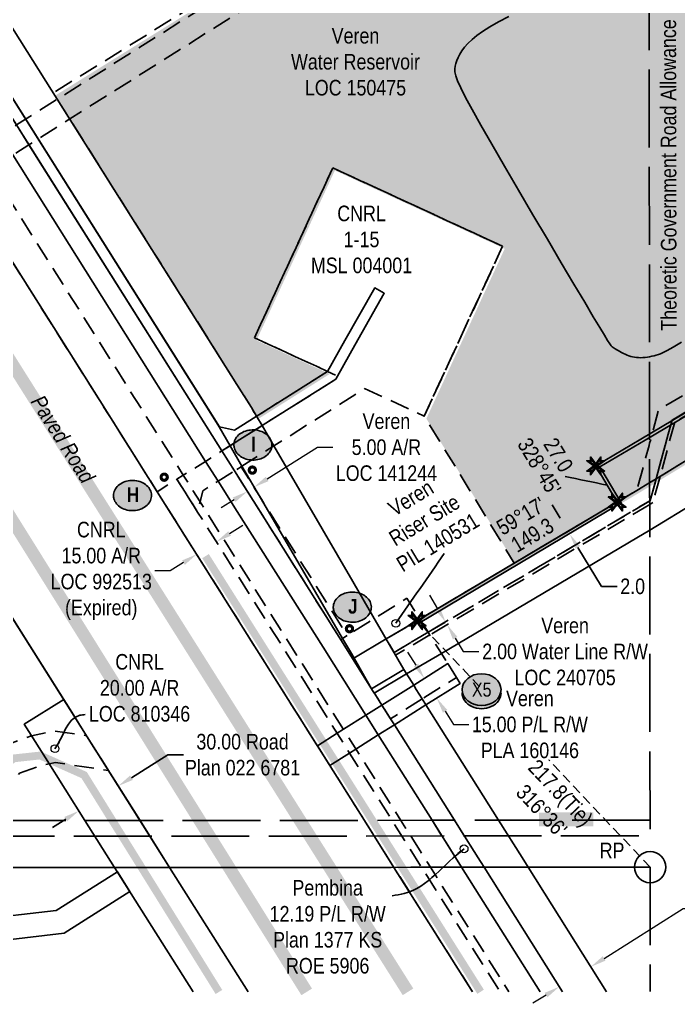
# Model space of a CAD drawing. Extents: x 503915 to 506420, y 6032769 to 6034726.
# Drawn here: x 504455 to 504877, y 6032769 to 6033400 of the extents above; entities that cross this region are included whole.
import ezdxf
from ezdxf.enums import TextEntityAlignment as Align

# ---------------------------------------------------------------- set-up
doc = ezdxf.new("R2010")
doc.units = 0
doc.header["$LTSCALE"] = 5
doc.header["$PDSIZE"] = 0.5
for name, pattern in [('foc-ACCESSROAD', [3.75, 2.5, -1.25]), ('foc-FLOWLINE', [3.75, 2.5, -1.25]), ('foc-TIELINE', [1.875, 1.25, -0.625]), ('foc-UNSURVEYED', [12.5, 10, -2.5])]:
    doc.linetypes.add(name, pattern=pattern)
doc.layers.get('Defpoints').update_dxf_attribs({"color": 9})
for name, color, linetype in [('35', 37, 'Continuous'), ('AS-ROADS', 254, 'Continuous'), ('AS-TELEPHONE', 224, 'foc-TEL'), ('AS-UNDERLAY-H', 141, 'Continuous'), ('C-AR', 13, 'foc-ACCESSROAD'), ('C-RW', 13, 'Continuous'), ('C-WS', 13, 'foc-ACCESSROAD'), ('CG-NOTES', 7, 'Continuous'), ('F-AR', 190, 'foc-ACCESSROAD'), ('F-EZE', 190, 'foc-FLOWLINE'), ('F-RW', 190, 'Continuous'), ('F-WS', 190, 'foc-ACCESSROAD'), ('L-BD', 7, 'Continuous'), ('L-MON', 1, 'Continuous'), ('L-ROAD-T', 7, 'Continuous'), ('L-SECLBL', 7, 'Continuous'), ('L-TIE', 7, 'foc-TIELINE'), ('L-TITLEDB', 4, 'Continuous'), ('L-TITLEDB-T', 4, 'Continuous'), ('L-USEC', 7, 'foc-UNSURVEYED'), ('P-CROSSINGS', 250, 'Continuous'), ('P-PROPOSED', 10, 'Continuous'), ('P-PROPOSED-H', 21, 'Continuous'), ('P-TXT', 4, 'Continuous'), ('T-WATER', 160, 'Continuous'), ('T-WATER-H', 133, 'Continuous')]:
    doc.layers.add(name, color=color, linetype=linetype)
for name, color, linetype, lineweight in [('C-AR-T', 13, 'Continuous', 9), ('C-RW-T', 13, 'Continuous', 9), ('C-WS-T', 13, 'Continuous', 9), ('F-AR-T', 190, 'Continuous', 9), ('T-TEXT', 48, 'Continuous', 18)]:
    doc.layers.add(name, color=color, linetype=linetype, lineweight=lineweight)
doc.styles.add('80', font='ARIALN.TTF', dxfattribs={"height": 10})
doc.styles.add('80CG', font='ARIALN.TTF', dxfattribs={"height": 10})
doc.styles.add('80L', font='ARIALN.TTF', dxfattribs={"height": 10})
doc.styles.add('BOLD', font='ARIALNB.TTF')
doc.styles.add('Crossing', font='ARIALN.TTF', dxfattribs={"height": 10})
doc.styles.add('foc-LtypeFont', font='ARIALN.TTF', dxfattribs={"height": 7.35})
doc.linetypes.add('foc-TEL', pattern='A,2,-1,["T",foc-LtypeFont,S=0.2,R=0,X=-0.425,Y=-0.75],-1.24,8', length=12.24)
doc.dimstyles.new('Compass 5 000', dxfattribs={"dimscale": 5, "dimtxt": 9, "dimasz": 2, "dimexe": 0.2, "dimexo": 0.0625, "dimgap": 0.5, "dimtad": 0, "dimtih": 1, "dimtoh": 1, "dimzin": 0, "dimdsep": 46, "dimtxsty": '80CG', "dimcen": 0.1, "dimse1": 1, "dimse2": 1, "dimclrd": 256, "dimclrt": 256, "dimaunit": 1, "dimadec": 4, "dimazin": 0, "dimtfac": 0.06, "dimtofl": 0, "dimtmove": 0, "dimatfit": 1, "dimfxl": 0.2, "dimtolj": 1, "dimtzin": 0, "dimlwd": -1, "dimarcsym": 0})

# ---------------------------------------------------------------- blocks, each defined once
blk = doc.blocks.new('RP')
at = {"layer": '35', "color": 3}
blk.add_circle((0, 0), 10, dxfattribs=at)
at = {"layer": '35', "color": 3, "style": '80'}
blk.add_attdef('RP_001', (-32.36, 5.75), '', height=10, dxfattribs=at)
blk = doc.blocks.new('*D429')
at = {"layer": 'Defpoints', "color": 0, "transparency": 16777216}
for p in [(504580.3, 6033066.14), (504567.61, 6033058.14), (504568.18, 6033057.24)]:
    blk.add_point(p, dxfattribs=at)
at = {"layer": 'F-AR-T', "transparency": 16777216}
for p, q in [((504589.33, 6033070.58), (504597.79, 6033075.91)), ((504559.72, 6033051.91), (504551.26, 6033046.58)), ((504551.26, 6033046.58), (504541.26, 6033046.58))]:
    blk.add_line(p, q, dxfattribs=at)
for points in [[(504588.44, 6033071.98), (504590.22, 6033069.17), (504580.87, 6033065.24)], [(504558.83, 6033053.32), (504560.61, 6033050.5), (504568.18, 6033057.24)]]:
    blk.add_solid(points, dxfattribs=at)
at = {"layer": 'F-AR-T', "transparency": 16777216, "insert": (504506.96, 6033046.58), "char_height": 10, "attachment_point": 5, "style": '80CG'}
blk.add_mtext('\\A1;CNRL\\P15.00 A/R\\PLOC 992513\\P(Expired)', dxfattribs=at)
blk = doc.blocks.new('*D430')
at = {"layer": 'C-AR-T', "transparency": 16777216}
for p, q in [((504613.4, 6033105.58), (504645.67, 6033125.91)), ((504645.67, 6033125.91), (504655.67, 6033125.91)), ((504592.27, 6033092.28), (504583.81, 6033086.95))]:
    blk.add_line(p, q, dxfattribs=at)
for points in [[(504612.51, 6033106.99), (504614.29, 6033104.17), (504604.94, 6033100.26)], [(504591.39, 6033093.69), (504593.16, 6033090.87), (504600.74, 6033097.61)]]:
    blk.add_solid(points, dxfattribs=at)
at = {"layer": 'Defpoints', "color": 0, "transparency": 16777216}
for p in [(504604.94, 6033100.26), (504623.19, 6033071.27), (504618.99, 6033068.62)]:
    blk.add_point(p, dxfattribs=at)
at = {"layer": 'C-AR-T', "transparency": 16777216, "insert": (504689.96, 6033125.91), "char_height": 10, "attachment_point": 5, "style": '80CG'}
blk.add_mtext('\\A1;Veren\\P5.00 A/R\\PLOC 141244', dxfattribs=at)
blk = doc.blocks.new('*D431')
at = {"layer": 'C-RW-T', "transparency": 16777216}
for p, q in [((504914.88, 6033148.98), (504909.79, 6033157.59)), ((504938.35, 6033109.27), (504943.44, 6033100.66)), ((504943.44, 6033100.66), (504953.44, 6033100.66))]:
    blk.add_line(p, q, dxfattribs=at)
for points in [[(504916.32, 6033149.83), (504913.45, 6033148.13), (504919.97, 6033140.37)], [(504939.79, 6033110.11), (504936.92, 6033108.42), (504933.26, 6033117.87)]]:
    blk.add_solid(points, dxfattribs=at)
at = {"layer": 'Defpoints', "color": 0, "transparency": 16777216}
for p in [(504933.26, 6033117.87), (504804.86, 6033072.34), (504818.15, 6033049.84)]:
    blk.add_point(p, dxfattribs=at)
at = {"layer": 'C-RW-T', "transparency": 16777216, "insert": (504992.98, 6033100.66), "char_height": 10, "attachment_point": 5, "style": '80CG', "bg_fill": 3, "box_fill_scale": 1.1, "bg_fill_color": 256, "bg_fill_true_color": 13158600, "bg_fill_transparency": 0}
blk.add_mtext('\\A1;Veren\\P26.00 P/L R/W\\PPLA 141206', dxfattribs=at)
blk = doc.blocks.new('*D446')
at = {"layer": 'C-RW-T', "transparency": 16777216}
for p, q in [((504708.95, 6032986.08), (504703.61, 6032994.54)), ((504727.6, 6032956.49), (504732.94, 6032948.03)), ((504732.94, 6032948.03), (504742.94, 6032948.03))]:
    blk.add_line(p, q, dxfattribs=at)
for points in [[(504710.36, 6032986.97), (504707.54, 6032985.19), (504714.28, 6032977.62)], [(504729.01, 6032957.38), (504726.19, 6032955.6), (504722.27, 6032964.95)]]:
    blk.add_solid(points, dxfattribs=at)
at = {"layer": 'Defpoints', "color": 0, "transparency": 16777216}
for p in [(504696.81, 6032966.61), (504722.27, 6032964.95), (504704.8, 6032953.93)]:
    blk.add_point(p, dxfattribs=at)
at = {"layer": 'C-RW-T', "transparency": 16777216, "insert": (504782.02, 6032948.03), "char_height": 10, "attachment_point": 5, "style": '80CG', "bg_fill": 3, "box_fill_scale": 1.1, "bg_fill_color": 256, "bg_fill_true_color": 13158600, "bg_fill_transparency": 0}
blk.add_mtext('\\A1;Veren\\P15.00 P/L R/W\\PPLA 160146', dxfattribs=at)
blk = doc.blocks.new('*D452')
at = {"layer": 'Defpoints', "color": 0, "transparency": 16777216}
for p in [(504525.96, 6032895.68), (504492.6, 6032892.61), (504500.69, 6032879.76)]:
    blk.add_point(p, dxfattribs=at)
at = {"layer": 'L-TITLEDB-T', "transparency": 16777216}
for p, q in [((504526.32, 6032913.86), (504549.68, 6032928.59)), ((504549.68, 6032928.59), (504559.68, 6032928.59)), ((504484.14, 6032887.28), (504475.68, 6032881.94))]:
    blk.add_line(p, q, dxfattribs=at)
for points in [[(504525.43, 6032915.27), (504527.21, 6032912.45), (504517.86, 6032908.53)], [(504483.25, 6032888.69), (504485.03, 6032885.87), (504492.6, 6032892.61)]]:
    blk.add_solid(points, dxfattribs=at)
at = {"layer": 'L-TITLEDB-T', "transparency": 16777216, "insert": (504597.63, 6032928.59), "char_height": 10, "attachment_point": 5, "style": '80CG'}
blk.add_mtext('\\A1;30.00 Road\\PPlan 022 6781', dxfattribs=at)
blk = doc.blocks.new('xing2')
h = blk.add_hatch(color=50)
h.dxf.hatch_style = 1
edge = h.paths.add_edge_path()
edge.add_ellipse((0, 0), major_axis=(-12.5, 0), ratio=0.816297, start_angle=0, end_angle=360)
h = blk.add_hatch(color=250)
h.dxf.hatch_style = 1
edge = h.paths.add_edge_path()
edge.add_ellipse((0, -2.05), major_axis=(-12.5, 0), ratio=0.816297, start_angle=0, end_angle=180)
edge.add_line((12.5, -2.05), (12.5, 0))
edge.add_ellipse((0, 0), major_axis=(-12.5, 0), ratio=0.816297, start_angle=0, end_angle=180, ccw=False)
edge.add_line((-12.5, 0), (-12.5, -2.05))
at = {"color": 250}
blk.add_ellipse((0, 0), major_axis=(-12.5, 0), ratio=0.816297, dxfattribs=at)
blk.add_ellipse((0, -2.05), major_axis=(-12.5, 0), ratio=0.816297, start_param=0, end_param=3.141593, dxfattribs=at)
at = {"color": 250, "style": 'Crossing'}
blk.add_attdef('CROSSING', text='', height=9, dxfattribs=at).set_placement((0.09, 0.02), align=Align.MIDDLE_CENTER)
at = {"color": 250, "style": 'Crossing', "flags": 1}
for tag, p in [('OWNER', (0.09, -12.49)), ('DESCRIPTION', (0.09, -25.77)), ('LOCATION', (0.09, -39.3)), ('DWG_REF', (0.09, -52.84))]:
    blk.add_attdef(tag, text='', height=9, dxfattribs=at).set_placement(p, align=Align.MIDDLE_CENTER)
blk = doc.blocks.new('*D467')
at = {"layer": 'Defpoints', "color": 0, "transparency": 16777216}
for p in [(504824.02, 6033082.45), (504825.06, 6033080.74), (504806.59, 6033071.89)]:
    blk.add_point(p, dxfattribs=at)
at = {"layer": 'P-TXT', "transparency": 16777216}
for p, q in [((504801.41, 6033080.44), (504796.23, 6033089)), ((504812.81, 6033061.63), (504827.97, 6033036.62)), ((504827.97, 6033036.62), (504837.97, 6033036.62))]:
    blk.add_line(p, q, dxfattribs=at)
for points in [[(504802.84, 6033081.31), (504799.99, 6033079.58), (504806.59, 6033071.89)], [(504814.24, 6033062.49), (504811.39, 6033060.77), (504807.63, 6033070.18)]]:
    blk.add_solid(points, dxfattribs=at)
at = {"layer": 'P-TXT', "transparency": 16777216, "insert": (504847.99, 6033036.62), "char_height": 10, "attachment_point": 5, "style": '80CG'}
blk.add_mtext('\\A1;2.0', dxfattribs=at)
blk = doc.blocks.new('*D474')
at = {"layer": 'C-AR-T', "transparency": 16777216}
for p, q in [((504722.86, 6033022.32), (504717.76, 6033030.92)), ((504734.06, 6033003.41), (504739.16, 6032994.81)), ((504739.16, 6032994.81), (504749.16, 6032994.81))]:
    blk.add_line(p, q, dxfattribs=at)
for points in [[(504724.29, 6033023.17), (504721.43, 6033021.47), (504727.96, 6033013.72)], [(504735.5, 6033004.26), (504732.63, 6033002.56), (504728.97, 6033012.02)]]:
    blk.add_solid(points, dxfattribs=at)
at = {"layer": 'Defpoints', "color": 0, "transparency": 16777216}
for p in [(504797.51, 6033054.93), (504798.52, 6033053.23), (504728.97, 6033012.02)]:
    blk.add_point(p, dxfattribs=at)
at = {"layer": 'C-AR-T', "transparency": 16777216, "insert": (504804.62, 6032994.81), "char_height": 10, "attachment_point": 5, "style": '80CG'}
blk.add_mtext('\\A1;Veren\\P2.00 Water Line R/W\\PLOC 240705', dxfattribs=at)
blk = doc.blocks.new('*D475')
at = {"layer": 'C-RW-T', "transparency": 16777216}
for p, q in [((504829.66, 6032797.9), (504880.47, 6032829.9)), ((504880.47, 6032829.9), (504890.47, 6032829.9)), ((504792.43, 6032774.44), (504783.96, 6032769.11))]:
    blk.add_line(p, q, dxfattribs=at)
for points in [[(504828.77, 6032799.31), (504830.55, 6032796.49), (504821.2, 6032792.57)], [(504791.54, 6032775.85), (504793.31, 6032773.03), (504800.89, 6032779.77)]]:
    blk.add_solid(points, dxfattribs=at)
at = {"layer": 'Defpoints', "color": 0, "transparency": 16777216}
for p in [(504811.63, 6032807.75), (504791.32, 6032794.96), (504821.2, 6032792.57)]:
    blk.add_point(p, dxfattribs=at)
at = {"layer": 'C-RW-T', "transparency": 16777216, "insert": (504930.01, 6032829.9), "char_height": 10, "attachment_point": 5, "style": '80CG'}
blk.add_mtext('\\A1;Shell\\P24.00 P/L R/W\\PPLA 141207', dxfattribs=at)
blk = doc.blocks.new('TEMP')
h = blk.add_hatch(color=255)
h.dxf.hatch_style = 1
h.paths.add_polyline_path([(0, 0.25), (-0.67, 1.15), (-0.67, 0.67), (-1.15, 0.67), (-0.25, 0), (-1.15, -0.67), (-0.67, -0.67), (-0.67, -1.15), (0, -0.25), (0.67, -1.15), (0.67, -0.67), (1.15, -0.67), (0.25, 0), (1.15, 0.67), (0.67, 0.67), (0.67, 1.15)])
h.paths.add_polyline_path([(0.57, 0.85), (0.57, 0.57), (0.85, 0.57), (0.08, 0), (0.85, -0.57), (0.57, -0.57), (0.57, -0.85), (0, -0.08), (-0.57, -0.85), (-0.57, -0.57), (-0.85, -0.57), (-0.08, 0), (-0.85, 0.57), (-0.57, 0.57), (-0.57, 0.85), (0, 0.08)], flags=16)
h = blk.add_hatch(color=1)
h.dxf.hatch_style = 1
h.paths.add_polyline_path([(0, 0.08), (-0.57, 0.85), (-0.57, 0.57), (-0.85, 0.57), (-0.08, 0), (-0.85, -0.57), (-0.57, -0.57), (-0.57, -0.85), (0, -0.08), (0.57, -0.85), (0.57, -0.57), (0.85, -0.57), (0.08, 0), (0.85, 0.57), (0.57, 0.57), (0.57, 0.85)])
at = {"color": 1}
for p, q in [((-0.08, 0), (0.08, 0)), ((0, 0.08), (0, -0.08))]:
    blk.add_line(p, q, dxfattribs=at)
at = {"color": 255, "flags": 128}
blk.add_lwpolyline([(-0.25, 0), (-1.15, 0.67), (-0.67, 0.67), (-0.67, 1.15), (0, 0.25), (0.67, 1.15), (0.67, 0.67), (1.15, 0.67), (0.25, 0), (1.15, -0.67), (0.67, -0.67), (0.67, -1.15), (0, -0.25), (-0.67, -1.15), (-0.67, -0.67), (-1.15, -0.67)], close=True, dxfattribs=at)
at = {"color": 1, "flags": 128}
blk.add_lwpolyline([(-0.08, 0), (-0.85, 0.57), (-0.57, 0.57), (-0.57, 0.85), (0, 0.08), (0.57, 0.85), (0.57, 0.57), (0.85, 0.57), (0.08, 0), (0.85, -0.57), (0.57, -0.57), (0.57, -0.85), (0, -0.08), (-0.57, -0.85), (-0.57, -0.57), (-0.85, -0.57)], close=True, dxfattribs=at)
blk = doc.blocks.new('Route_Letters')
h = blk.add_hatch(color=255)
h.dxf.hatch_style = 1
edge = h.paths.add_edge_path()
edge.add_ellipse((-0.12, 0.46), major_axis=(-11.97, 0), ratio=0.789318, start_angle=0, end_angle=360)
at = {"color": 5}
blk.add_open_spline([(-12.34, 0.46), (-12.34, -0.25), (-12.24, -0.97), (-11.72, -2.79), (-11.14, -3.88), (-9.56, -5.81), (-8.54, -6.66), (-6.22, -8.02), (-4.9, -8.54), (-2.12, -9.17), (-0.66, -9.3), (2.22, -9.13), (3.64, -8.84), (6.27, -7.89), (7.48, -7.22), (9.54, -5.6), (10.38, -4.64), (11.6, -2.54), (11.97, -1.4), (12.18, 0.91), (12.02, 2.08), (11.2, 4.3), (10.54, 5.35), (8.8, 7.2), (7.72, 7.99), (5.29, 9.24), (3.93, 9.68), (1.11, 10.18), (-0.35, 10.23), (-3.22, 9.91), (-4.61, 9.55), (-7.16, 8.47), (-8.32, 7.75), (-10.24, 6.02), (-11, 5.02), (-12.05, 2.86), (-12.32, 1.7), (-12.34, 0.52), (-12.34, 0.49), (-12.34, 0.46)], degree=3, knots=[0, 0, 0, 0, 0.219529, 0.219529, 0.575727, 0.575727, 0.931924, 0.931924, 1.288121, 1.288121, 1.644318, 1.644318, 2.000515, 2.000515, 2.356712, 2.356712, 2.712909, 2.712909, 3.069107, 3.069107, 3.425304, 3.425304, 3.781501, 3.781501, 4.137698, 4.137698, 4.493895, 4.493895, 4.850092, 4.850092, 5.20629, 5.20629, 5.562487, 5.562487, 5.918684, 5.918684, 6.274881, 6.274881, 6.283185, 6.283185, 6.283185, 6.283185], dxfattribs=at)
at = {"color": 14, "style": 'BOLD'}
blk.add_attdef('A', text='', height=9.5, dxfattribs=at).set_placement((0.22, 0.98), align=Align.MIDDLE)
blk = doc.blocks.new('AA')
at = {"const_width": 4}
blk.add_lwpolyline([(-1, 0, 1), (1, 0, 1)], format="xyb", close=True, dxfattribs=at)
blk.add_circle((0, 0), 2)

msp = doc.modelspace()

# ---------------------------------------------------------------- hatches: boundary and pattern name
at = {"layer": 'AS-ROADS', "true_color": 0xf3d8df}
h = msp.add_hatch(color=254, dxfattribs=at)
h.dxf.hatch_style = 1
h.paths.add_polyline_path([(505287.288, 6033380.609), (505277.919, 6033328.244), (505236.272, 6033335.722), (505137.742, 6033269.355), (505118.383, 6033257.901), (505105.474, 6033250.263), (504890.392, 6033119.849), (504864.417, 6033104.099), (504860.253, 6033101.575), (504852.025, 6033096.585), (504792.386, 6033061.204), (504780.215, 6033053.99), (504773.354, 6033049.924), (504715.604, 6033144.287), (504765.87, 6033253.28), (504656.879, 6033303.546), (504606.612, 6033194.554), (504653.54, 6033172.924), (504607.961, 6033144.221), (504604.697, 6033149.828), (504595.348, 6033164.647), (504488.11, 6033334.926), (504480.121, 6033347.612), (504477.566, 6033351.671), (504859.711, 6033589.322), (504884.793, 6033604.92), (504889.854, 6033604.265), (505122.331, 6033574.18), (505149.131, 6033557.499), (505242.681, 6033499.275), (505312.783, 6033485.469), (505312.334, 6033483.139), (505301.377, 6033426.316)])
at = {"layer": 'AS-UNDERLAY-H'}
h = msp.add_hatch(color=256, dxfattribs=at)
h.dxf.hatch_style = 1
h.paths.add_polyline_path([(504822.748, 6032891.714), (504822.748, 6032882.719), (504787.978, 6032882.719), (504787.978, 6032891.538)])
at = {"layer": 'P-PROPOSED-H'}
h = msp.add_hatch(color=256, dxfattribs=at)
h.dxf.hatch_style = 1
h.paths.add_polyline_path([(504710.65, 6033012.921), (504709.629, 6033014.64), (504838.046, 6033090.731), (504824.252, 6033113.95), (504853.288, 6033131.197), (505141.7, 6033302.508), (505222.267, 6033347.725), (505235.14, 6033363.059), (505258.041, 6033453.13), (505217.968, 6033465.389), (505199.457, 6033442.655), (505179.666, 6033457.112), (505180.845, 6033458.727), (505199.105, 6033445.389), (505217.266, 6033467.695), (505260.449, 6033454.485), (505236.966, 6033362.123), (505223.564, 6033346.16), (505142.699, 6033300.776), (504856.034, 6033130.524), (504826.982, 6033113.268), (504840.7, 6033090.177)])
at = {"layer": 'T-WATER-H'}
h = msp.add_hatch(color=256, dxfattribs=at)
h.dxf.hatch_style = 1
h.paths.add_polyline_path([(504750.496, 6033332.604), (504744.912, 6033342.58), (504740.687, 6033350.42), (504737.647, 6033356.441), (504735.616, 6033360.965), (504734.418, 6033364.31), (504733.88, 6033366.797), (504733.825, 6033368.746), (504734.078, 6033370.476), (504734.501, 6033372.254), (504735.102, 6033374.132), (504735.924, 6033376.111), (504737.01, 6033378.19), (504738.406, 6033380.368), (504740.155, 6033382.646), (504742.3, 6033385.023), (504744.887, 6033387.498), (504747.978, 6033390.078), (504751.72, 6033392.799), (504756.279, 6033395.702), (504761.821, 6033398.828), (504768.511, 6033402.219), (504776.517, 6033405.918), (504786.003, 6033409.966), (504797.136, 6033414.404), (504809.994, 6033419.237), (504824.304, 6033424.313), (504839.706, 6033429.445), (504855.838, 6033434.442), (504872.339, 6033439.117), (504888.85, 6033443.28), (504905.009, 6033446.742), (504920.455, 6033449.315), (504934.895, 6033450.865), (504948.305, 6033451.477), (504960.727, 6033451.292), (504972.206, 6033450.45), (504982.784, 6033449.092), (504992.504, 6033447.357), (505001.409, 6033445.386), (505009.543, 6033443.32), (505016.959, 6033441.268), (505023.749, 6033439.218), (505030.016, 6033437.125), (505035.862, 6033434.945), (505041.391, 6033432.636), (505046.704, 6033430.152), (505051.904, 6033427.451), (505057.095, 6033424.489), (505062.347, 6033421.241), (505067.611, 6033417.762), (505072.804, 6033414.127), (505077.844, 6033410.411), (505082.651, 6033406.687), (505087.143, 6033403.032), (505091.238, 6033399.518), (505094.855, 6033396.222), (505097.935, 6033393.198), (505100.517, 6033390.432), (505102.662, 6033387.889), (505104.431, 6033385.535), (505105.885, 6033383.336), (505107.085, 6033381.258), (505108.094, 6033379.266), (505108.972, 6033377.328), (505109.769, 6033375.411), (505110.491, 6033373.499), (505111.132, 6033371.579), (505111.686, 6033369.638), (505112.148, 6033367.662), (505112.512, 6033365.638), (505112.771, 6033363.553), (505112.92, 6033361.393), (505112.955, 6033359.152), (505112.876, 6033356.843), (505112.685, 6033354.487), (505112.384, 6033352.107), (505111.973, 6033349.721), (505111.456, 6033347.352), (505110.833, 6033345.02), (505110.107, 6033342.746), (505109.209, 6033340.506), (505107.796, 6033338.097), (505105.452, 6033335.272), (505101.764, 6033331.783), (505096.317, 6033327.384), (505088.696, 6033321.826), (505078.489, 6033314.864), (505065.279, 6033306.248), (505048.866, 6033295.856), (505029.893, 6033284.061), (505009.216, 6033271.359), (504987.691, 6033258.246), (504966.175, 6033245.22), (504945.523, 6033232.777), (504926.592, 6033221.412), (504910.238, 6033211.624), (504897.102, 6033203.783), (504886.96, 6033197.759), (504879.377, 6033193.296), (504873.914, 6033190.139), (504870.134, 6033188.031), (504867.599, 6033186.718), (504865.873, 6033185.944), (504864.517, 6033185.452), (504863.17, 6033185.032), (504861.77, 6033184.645), (504860.334, 6033184.298), (504858.875, 6033183.998), (504857.409, 6033183.751), (504855.95, 6033183.563), (504854.515, 6033183.441), (504853.116, 6033183.391), (504851.767, 6033183.418), (504850.463, 6033183.521), (504849.198, 6033183.697), (504847.966, 6033183.943), (504846.758, 6033184.256), (504845.569, 6033184.633), (504844.392, 6033185.072), (504843.221, 6033185.57), (504842.051, 6033186.121), (504840.899, 6033186.709), (504839.782, 6033187.315), (504838.72, 6033187.922), (504837.73, 6033188.509), (504836.831, 6033189.059), (504836.043, 6033189.552), (504835.383, 6033189.97), (504834.832, 6033190.355), (504834.216, 6033190.985), (504833.32, 6033192.201), (504831.932, 6033194.341), (504829.839, 6033197.746), (504826.828, 6033202.755), (504822.685, 6033209.708), (504817.198, 6033218.944), (504810.254, 6033230.639), (504802.138, 6033244.323), (504793.238, 6033259.359), (504783.939, 6033275.112), (504774.629, 6033290.949), (504765.695, 6033306.233), (504757.521, 6033320.329)])

# ---------------------------------------------------------------- linework, layer by layer
at = {"layer": 'AS-ROADS', "flags": 128}
for points, const_width in [([(504012.376, 6033780.154), (504638.802, 6032776.437)], 8), ([(504071.222, 6033780.197), (504703.814, 6032776.485)], 8), ([(504802.275, 6033227.62), (504781.893, 6033216.117), (504782.133, 6033211.324), (504784.318, 6033205.698), (504801.916, 6033172.568), (504824.63, 6033130.306), (504835.908, 6033119.837), (504845.542, 6033117.662), (504855.487, 6033118.749), (504896.665, 6033142.2), (505140.35, 6033285.469), (505225.508, 6033344.272), (505239.443, 6033360.907), (505264.55, 6033460.019)], 5), ([(504750.402, 6032776.518), (504573.874, 6033056.065)], 5), ([(504582.479, 6032776.396), (504495.963, 6032915.578), (504467.753, 6032928.131), (504451.186, 6032926.335), (504440.408, 6032919.752), (504430.028, 6032906.187)], 5)]:
    msp.add_lwpolyline(points, dxfattribs=dict(at, const_width=const_width))
at = {"layer": 'AS-TELEPHONE', "flags": 128}
msp.add_lwpolyline([(504056.414, 6033640.572), (504113.705, 6033549.688), (504550.831, 6032856.245), (504601.158, 6032776.41)], dxfattribs=at)
at = {"layer": 'C-AR', "linetype": 'foc-ACCESSROAD', "flags": 128}
for points in [[(504716.672, 6033007.187), (504694.841, 6032994.272), (504689.811, 6033002.914), (504711.351, 6033015.658), (504771.938, 6033051.517), (504778.863, 6033055.626), (504791.033, 6033062.834), (504850.674, 6033098.224), (504858.492, 6033127.065), (504858.874, 6033128.475), (504862.246, 6033140.911), (504864.674, 6033149.87), (504888.993, 6033164.292), (505131.751, 6033308.256), (505148.776, 6033411.903), (505196.87, 6033475.708), (505204.851, 6033469.692), (505199.975, 6033463.223), (505170.491, 6033424.106), (505158.24, 6033407.853), (505141.562, 6033306.323), (505140.858, 6033302.037), (504889.006, 6033152.68), (504873.26, 6033143.341), (504870.828, 6033134.37), (504863.067, 6033105.738), (504859.26, 6033091.696), (504858.915, 6033091.491), (504787.513, 6033049.099), (504716.672, 6033007.187)], [(504661.847, 6033003.194), (504660.633, 6033002.434), (504659.597, 6033004.079), (504592.464, 6033110.782), (504596.692, 6033113.454), (504609.819, 6033092.505), (504663.829, 6033006.743), (504664.868, 6033005.094), (504661.847, 6033003.194)]]:
    msp.add_lwpolyline(points, close=True, dxfattribs=at)
at = {"layer": 'C-AR'}
msp.add_lwpolyline([(504889.009, 6033150.327), (504874.997, 6033142.018), (504865.575, 6033107.259), (504860.996, 6033090.372), (504858.918, 6033089.14), (504717.777, 6033005.508), (504695.87, 6032992.516), (504694.846, 6032994.268), (504716.684, 6033007.191), (504787.509, 6033049.123), (504858.916, 6033091.462), (504859.27, 6033091.687), (504863.072, 6033105.734), (504870.839, 6033134.363), (504873.27, 6033143.333), (504889.006, 6033152.68)], dxfattribs=at)
at = {"layer": 'C-RW', "flags": 128}
for points in [[(504334.721, 6033577.998), (504475.066, 6033355.131), (504593.997, 6033166.286), (504603.347, 6033151.467), (504606.61, 6033145.859), (504610.149, 6033139.78), (504617.732, 6033126.752), (504668.368, 6033039.755), (504682.203, 6033015.984), (504682.737, 6033015.067), (504688.143, 6033005.779), (504701.223, 6032983.308), (504680.425, 6032971.012), (504667.47, 6032993.548), (504661.848, 6033003.192), (504609.795, 6033092.46), (504597.254, 6033113.809), (504589.641, 6033126.85), (504582.704, 6033139.035), (504581.972, 6033140.163), (504314.409, 6033565.204)], [(504889.075, 6033091.073), (504858.936, 6033072.795), (504850.708, 6033067.804), (504725.229, 6032993.645), (504702.929, 6032980.513), (504682.193, 6032968.206), (504680.425, 6032971.012), (504669.122, 6032990.673), (504689.811, 6033002.914), (504711.351, 6033015.658), (504772.001, 6033051.572), (504778.87, 6033055.652), (504791.041, 6033062.864), (504850.674, 6033098.224), (504858.902, 6033103.214), (504863.067, 6033105.738), (504889.041, 6033121.488)], [(504802.911, 6032776.557), (504752.618, 6032856.4), (504748.74, 6032862.561), (504737.501, 6032880.403), (504733.63, 6032886.544), (504695.053, 6032947.789), (504692.611, 6032951.666), (504687.063, 6032960.475), (504682.551, 6032967.637), (504682.193, 6032968.206), (504680.425, 6032971.012), (504701.223, 6032983.308), (504707.473, 6032973.311), (504709.136, 6032970.561), (504712.939, 6032964.436), (504715.359, 6032960.592), (504761.987, 6032886.566), (504777.097, 6032862.581), (504780.975, 6032856.422), (504831.272, 6032776.577)]]:
    msp.add_lwpolyline(points, dxfattribs=at)
for points in [[(504666.326, 6032929.676), (504653.636, 6032921.674), (504645.637, 6032934.362), (504658.328, 6032942.363), (504662.39, 6032944.923), (504676.752, 6032953.976), (504687.063, 6032960.475), (504707.473, 6032973.311), (504729.297, 6032987.116), (504731.407, 6032983.758), (504734.885, 6032978.221), (504737.264, 6032974.403), (504715.359, 6032960.592), (504695.053, 6032947.789), (504684.743, 6032941.288), (504670.387, 6032932.236), (504666.326, 6032929.676)], [(504367.38, 6032853.988), (504397.25, 6032819.484), (504405.249, 6032820.397), (504409.289, 6032820.859), (504425.86, 6032822.752), (504478.032, 6032828.714), (504517.294, 6032853.463), (504525.289, 6032840.779), (504483.173, 6032814.223), (504423.459, 6032807.091), (504421.425, 6032806.848), (504409.435, 6032805.416), (504402.783, 6032804.621), (504391.448, 6032803.267), (504345.679, 6032856.097), (504341.281, 6032861.196), (504335.295, 6032868.091), (504346.636, 6032877.917), (504354.149, 6032869.246), (504365.523, 6032856.111), (504367.38, 6032853.988)]]:
    msp.add_lwpolyline(points, close=True, dxfattribs=at)
at = {"layer": 'C-WS', "flags": 128}
for points in [[(505285.937, 6033382.248), (505276.568, 6033329.883), (505234.922, 6033337.361), (505136.391, 6033270.994), (505117.033, 6033259.54), (505104.123, 6033251.902), (504889.041, 6033121.488), (504863.067, 6033105.738), (504858.902, 6033103.214), (504850.674, 6033098.224), (504791.036, 6033062.844), (504778.864, 6033055.629), (504772.003, 6033051.563), (504714.253, 6033145.926), (504764.52, 6033254.919), (504655.528, 6033305.186), (504605.262, 6033196.193), (504652.19, 6033174.563), (504606.61, 6033145.86), (504603.347, 6033151.467), (504593.997, 6033166.286), (504486.76, 6033336.565), (504478.77, 6033349.251), (504476.215, 6033353.31), (504858.361, 6033590.961), (504883.442, 6033606.559), (504888.503, 6033605.904), (505120.981, 6033575.819), (505147.78, 6033559.139), (505241.331, 6033500.914), (505311.432, 6033487.108), (505310.983, 6033484.778), (505300.026, 6033427.955), (505285.937, 6033382.248)], [(504712.939, 6032964.436), (504692.611, 6032951.666), (504687.063, 6032960.475), (504682.551, 6032967.637), (504682.193, 6032968.206), (504680.425, 6032971.012), (504660.633, 6033002.434), (504661.847, 6033003.194), (504664.868, 6033005.094), (504682.203, 6033015.984), (504702.991, 6033029.043), (504711.387, 6033015.68), (504716.708, 6033007.209), (504725.229, 6032993.645), (504729.297, 6032987.116), (504731.407, 6032983.758), (504734.885, 6032978.221), (504712.939, 6032964.436)]]:
    msp.add_lwpolyline(points, close=True, dxfattribs=at)
at = {"layer": 'F-AR', "linetype": 'foc-ACCESSROAD', "flags": 128}
for points in [[(504745.14, 6032776.515), (504694.813, 6032856.354), (504675.811, 6032886.499), (504542.853, 6033097.412), (504555.539, 6033105.414), (504568.832, 6033084.335), (504693.536, 6032886.513), (504712.539, 6032856.368), (504762.868, 6032776.528)], [(504391.627, 6032776.258), (504401.502, 6032796.45), (504402.636, 6032804.604), (504403.553, 6032812.207), (504404.61, 6032820.324), (504405.287, 6032825.527), (504409.274, 6032856.142), (504409.576, 6032858.468), (504415.962, 6032886.305), (504416.093, 6032886.881), (504421.564, 6032911.651), (504429.471, 6032920.821), (504431.827, 6032923.554), (504444.266, 6032934.203), (504461.602, 6032940.625), (504462.242, 6032940.759), (504477.048, 6032943.888), (504497.572, 6032940.831), (504511.603, 6032918.536), (504477.66, 6032923.592), (504473.604, 6032922.735), (504467.167, 6032921.376), (504454.553, 6032916.703), (504445.974, 6032909.358), (504439.982, 6032902.41), (504436.437, 6032886.32), (504435.663, 6032882.818), (504429.551, 6032856.156), (504429.269, 6032854.936), (504425.081, 6032822.663), (504423.054, 6032807.042), (504422.82, 6032805.237), (504421.159, 6032791.881), (504420.954, 6032790.794), (504413.858, 6032776.274)]]:
    msp.add_lwpolyline(points, dxfattribs=at)
at = {"layer": 'F-AR', "flags": 128}
msp.add_lwpolyline([(504733.63, 6032886.544), (504737.501, 6032880.403), (504748.74, 6032862.561), (504752.618, 6032856.4), (504738.226, 6032856.388), (504719.234, 6032886.533), (504733.63, 6032886.544)], close=True, dxfattribs=at)
at = {"layer": 'F-EZE', "flags": 128}
for points in [[(504745.14, 6032776.515), (504694.813, 6032856.354), (504675.811, 6032886.499), (504542.853, 6033097.412), (504505.968, 6033155.927), (504216.793, 6033614.653), (504175.438, 6033680.262), (504156.642, 6033710.079), (504112.459, 6033780.169)], [(504135.86, 6033780.186), (504173.485, 6033720.5), (504181.592, 6033707.64), (504192.186, 6033690.834), (504198.839, 6033680.278), (504233.548, 6033625.218), (504522.722, 6033166.488), (504559.62, 6033107.951), (504570.373, 6033090.892), (504692.556, 6032897.071), (504699.21, 6032886.517), (504711.558, 6032866.929), (504718.215, 6032856.373), (504768.543, 6032776.532)]]:
    msp.add_lwpolyline(points, dxfattribs=at)
msp.add_lwpolyline([(504888.509, 6033600.476), (505137.605, 6033559.408), (505135.594, 6033547.226), (505157.589, 6033520.225), (505152.94, 6033516.437), (505129.182, 6033545.603), (504891.389, 6033584.805), (504888.529, 6033583.084), (504858.39, 6033564.951), (504656.255, 6033443.336), (504486.759, 6033336.564), (504466.434, 6033323.745), (504460.581, 6033320.073), (504450.161, 6033313.511), (504435.757, 6033304.436), (504427.762, 6033317.118), (504442.175, 6033326.199), (504452.589, 6033332.758), (504458.446, 6033336.435), (504478.769, 6033349.25), (504648.395, 6033456.103), (504858.37, 6033582.436), (504888.509, 6033600.476)], close=True, dxfattribs=at)
at = {"layer": 'F-RW', "flags": 128}
msp.add_lwpolyline([(504178.938, 6033780.218), (504204.481, 6033739.676), (504209.813, 6033731.213), (504241.885, 6033680.307), (504314.409, 6033565.204), (504582.746, 6033139.105), (504592.393, 6033136.907), (504652.185, 6033174.559), (504663.375, 6033194.359), (504682.464, 6033228.156), (504688.553, 6033224.709), (504669.749, 6033191.419), (504658.561, 6033171.612), (504657.419, 6033169.584), (504584.411, 6033123.552), (504308.5, 6033561.453), (504233.634, 6033680.301), (504203.878, 6033727.541), (504198.547, 6033736.004), (504170.701, 6033780.212)], dxfattribs=at)
at = {"layer": 'F-RW'}
for points in [[(504308.5, 6033561.453), (504452.589, 6033332.758), (504460.581, 6033320.073), (504584.409, 6033123.557), (504592.464, 6033110.782), (504659.597, 6033004.079), (504660.633, 6033002.434), (504680.425, 6032971.012), (504682.193, 6032968.206), (504682.551, 6032967.637), (504687.063, 6032960.475), (504692.611, 6032951.666), (504695.053, 6032947.789), (504733.63, 6032886.544), (504719.234, 6032886.533), (504684.743, 6032941.288), (504676.752, 6032953.976), (504649.284, 6032997.585), (504594.283, 6033084.599), (504581.883, 6033104.17), (504573.946, 6033116.855), (504450.161, 6033313.511), (504442.175, 6033326.199), (504298.189, 6033554.959)], [(504308.5, 6033561.453), (504452.589, 6033332.758), (504460.581, 6033320.073), (504584.409, 6033123.557), (504592.464, 6033110.782), (504659.597, 6033004.079), (504660.633, 6033002.434), (504680.425, 6032971.012), (504682.193, 6032968.206), (504682.551, 6032967.637), (504687.063, 6032960.475), (504692.611, 6032951.666), (504695.053, 6032947.789), (504733.63, 6032886.544), (504719.234, 6032886.533), (504684.743, 6032941.288), (504676.752, 6032953.976), (504649.284, 6032997.585), (504594.283, 6033084.599), (504581.883, 6033104.17), (504573.946, 6033116.855), (504450.161, 6033313.511), (504442.175, 6033326.199), (504298.189, 6033554.959)], [(504788.519, 6032776.546), (504738.226, 6032856.388), (504752.618, 6032856.4), (504802.911, 6032776.557)], [(504788.519, 6032776.546), (504738.226, 6032856.388), (504752.618, 6032856.4), (504802.911, 6032776.557)]]:
    msp.add_lwpolyline(points, dxfattribs=at)
msp.add_lwpolyline([(504733.63, 6032886.544), (504737.501, 6032880.403), (504748.74, 6032862.561), (504752.618, 6032856.4), (504738.226, 6032856.388), (504719.234, 6032886.533), (504733.63, 6032886.544)], close=True, dxfattribs=at)
at = {"layer": 'F-WS', "flags": 128}
msp.add_lwpolyline([(504764.52, 6033254.919), (504714.253, 6033145.926), (504675.992, 6033163.573), (504617.732, 6033126.752), (504597.254, 6033113.809), (504592.464, 6033110.782), (504581.883, 6033104.17), (504572.044, 6033097.999), (504570.373, 6033090.892), (504568.832, 6033084.335), (504555.539, 6033105.414), (504559.62, 6033107.951), (504573.946, 6033116.855), (504584.409, 6033123.557), (504589.641, 6033126.85), (504610.149, 6033139.78), (504657.419, 6033169.584), (504659.758, 6033171.06), (504658.561, 6033171.612), (504652.185, 6033174.559), (504605.262, 6033196.193), (504655.528, 6033305.186), (504764.52, 6033254.919)], close=True, dxfattribs=at)
at = {"layer": 'L-TIE'}
msp.add_line((504859.176, 6032856.485), (504709.629, 6033014.64), dxfattribs=at)
at = {"layer": 'L-TITLEDB'}
for points in [[(504112.459, 6033780.169), (504156.642, 6033710.079), (504175.438, 6033680.262), (504216.793, 6033614.653), (504505.968, 6033155.927), (504542.853, 6033097.412), (504675.811, 6032886.499), (504694.813, 6032856.354), (504745.14, 6032776.515)], [(504601.158, 6032776.41), (504550.831, 6032856.245), (504531.832, 6032886.39), (504496.53, 6032942.488), (504485.874, 6032959.419), (504482.973, 6032964.029), (504460.251, 6033000.085), (504402.879, 6033090.958), (504113.705, 6033549.688), (504061.284, 6033632.846)], [(504565.876, 6032776.384), (504515.556, 6032856.219), (504496.529, 6032886.364), (504471.155, 6032926.622), (504460.488, 6032943.544), (504457.583, 6032948.152), (504482.973, 6032964.029), (504485.874, 6032959.419), (504496.53, 6032942.488), (504531.831, 6032886.39), (504550.831, 6032856.245), (504601.159, 6032776.41)]]:
    msp.add_lwpolyline(points, dxfattribs=at)
at = {"layer": 'L-USEC'}
for p, q in [((504858.261, 6033680.769), (504859.153, 6032876.596)), ((504859.142, 6032886.643), (504051.943, 6032886.057)), ((504051.956, 6032876.01), (504859.153, 6032876.596)), ((504051.971, 6032855.901), (504859.176, 6032856.487)), ((504051.971, 6032855.9), (504455.574, 6032856.193)), ((504455.574, 6032856.193), (504859.176, 6032856.485)), ((504859.176, 6032856.487), (504859.265, 6032776.598))]:
    msp.add_line(p, q, dxfattribs=at)
at = {"layer": 'P-PROPOSED', "flags": 128}
msp.add_lwpolyline([(504710.65, 6033012.921), (504709.629, 6033014.64), (504838.046, 6033090.731), (504824.252, 6033113.95), (504853.288, 6033131.197), (505141.7, 6033302.508), (505222.267, 6033347.725), (505235.14, 6033363.059), (505258.041, 6033453.13), (505217.968, 6033465.389), (505199.457, 6033442.655), (505179.666, 6033457.112), (505180.845, 6033458.727), (505199.105, 6033445.389), (505217.266, 6033467.695), (505260.449, 6033454.485), (505236.966, 6033362.123), (505223.564, 6033346.16), (505142.699, 6033300.776), (504856.034, 6033130.524), (504826.982, 6033113.268), (504840.7, 6033090.177)], close=True, dxfattribs=at)
at = {"layer": 'T-WATER', "flags": 128}
msp.add_lwpolyline([(504879.377, 6033193.296), (504873.914, 6033190.139), (504870.134, 6033188.031), (504867.599, 6033186.718), (504865.873, 6033185.944), (504864.517, 6033185.452), (504863.17, 6033185.032), (504861.77, 6033184.645), (504860.334, 6033184.298), (504858.875, 6033183.998), (504857.409, 6033183.751), (504855.95, 6033183.563), (504854.515, 6033183.441), (504853.116, 6033183.391), (504851.767, 6033183.418), (504850.463, 6033183.521), (504849.198, 6033183.697), (504847.966, 6033183.943), (504846.758, 6033184.256), (504845.569, 6033184.633), (504844.392, 6033185.072), (504843.221, 6033185.57), (504842.051, 6033186.121), (504840.899, 6033186.709), (504839.782, 6033187.315), (504838.72, 6033187.922), (504837.73, 6033188.509), (504836.831, 6033189.059), (504836.043, 6033189.552), (504835.383, 6033189.97), (504834.832, 6033190.355), (504834.216, 6033190.985), (504833.32, 6033192.201), (504831.932, 6033194.341), (504829.839, 6033197.746), (504826.828, 6033202.755), (504822.685, 6033209.708), (504817.198, 6033218.944), (504810.254, 6033230.639), (504802.138, 6033244.323), (504793.238, 6033259.359), (504783.939, 6033275.112), (504774.629, 6033290.949), (504765.695, 6033306.233), (504757.521, 6033320.329), (504750.496, 6033332.604), (504744.912, 6033342.58), (504740.687, 6033350.42), (504737.647, 6033356.441), (504735.616, 6033360.965), (504734.418, 6033364.31), (504733.88, 6033366.797), (504733.825, 6033368.746), (504734.078, 6033370.476), (504734.501, 6033372.254), (504735.102, 6033374.132), (504735.924, 6033376.111), (504737.01, 6033378.19), (504738.406, 6033380.368), (504740.155, 6033382.646), (504742.3, 6033385.023), (504744.887, 6033387.498), (504747.978, 6033390.078), (504751.72, 6033392.799), (504756.279, 6033395.702), (504761.821, 6033398.828), (504768.511, 6033402.219)], dxfattribs=at)

# ---------------------------------------------------------------- block references
at = {"layer": 'CG-NOTES', "xscale": 0.9989472771960001, "yscale": 0.9989472771960001, "zscale": 0.9989472771960001}
for p, values in [((504604.411, 6033126.931), {'A': 'I'}), ((504527.12, 6033094.474), {'A': 'H'}), ((504668.201, 6033022.866), {'A': 'J'})]:
    msp.add_blockref('Route_Letters', p, dxfattribs=at).add_auto_attribs(values)
for p in [(504603.914, 6033111.256), (504547.361, 6033106.717), (504666.257, 6033009.461)]:
    msp.add_blockref('AA', p, dxfattribs=at)
at = {"layer": 'L-MON', "color": 2, "xscale": 4.997355, "yscale": 4.997355, "zscale": 4.997355}
msp.add_blockref('TEMP', (504709.629, 6033014.64), dxfattribs=at)
at = {"layer": 'L-SECLBL'}
msp.add_blockref('RP', (504859.176, 6032856.485), dxfattribs=at).add_auto_attribs({'RP_001': 'RP'})

# ---------------------------------------------------------------- texts
at = {"layer": 'C-WS-T', "insert": (504670.113, 6033373.238), "char_height": 10, "attachment_point": 5, "style": '80CG'}
msp.add_mtext('\\A1;Veren\\PWater Reservoir\\PLOC 150475', dxfattribs=at)
at = {"layer": 'C-WS-T', "insert": (504714.297, 6033079.139), "char_height": 10, "attachment_point": 5, "rotation": 31.216849, "style": '80CG'}
msp.add_mtext('\\A1;Veren\\PRiser Site\\PPIL 140531', dxfattribs=at)
at = {"layer": 'F-AR-T', "char_height": 10, "attachment_point": 5, "style": '80CG'}
for s, insert in [('\\A1;CNRL\\P1-15\\PMSL 004001', (504673.983, 6033259.225)), ('\\A1;CNRL\\P20.00 A/R\\PLOC 810346', (504531.556, 6032971.503)), ('\\A1;Pembina\\P12.19 P/L R/W\\PPlan 1377 KS\\PROE 5906', (504652.264, 6032818.166))]:
    msp.add_mtext(s, dxfattribs=dict(at, insert=insert))
at = {"layer": 'L-BD', "color": 2, "style": '80L'}
for s, rotation, p in [("328°45'", 301.2363, (504788.156, 6033113.593)), ('27.0', 301.2363, (504800.334, 6033120.979)), ("59°17'", 30.7124, (504776.295, 6033081.852)), ('149.3', 30.7124, (504783.569, 6033069.607))]:
    msp.add_text(s, height=9.9947, rotation=rotation, dxfattribs=at).set_placement(p, align=Align.MIDDLE)
at = {"layer": 'L-BD', "insert": (504805.384, 6032907.636), "char_height": 9.9947, "width": 50.35297, "attachment_point": 2, "rotation": 313.3976, "style": '80L'}
msp.add_mtext("217.8(Tie)\\P316°36' ", dxfattribs=at)
at = {"layer": 'L-ROAD-T', "style": '80L'}
msp.add_text('Theoretic Government Road Allowance', height=9.99476, rotation=90.105278, dxfattribs=at).set_placement((504871.018, 6033300.616), align=Align.MIDDLE_CENTER)
at = {"layer": 'T-TEXT', "insert": (504469.804, 6033160.47), "char_height": 10, "attachment_point": 1, "rotation": 302.221237, "style": '80L'}
msp.add_mtext_dynamic_manual_height_columns('{\\fArial Narrow|b0|i1|c0|p34;Paved Road}', width=63.70846, gutter_width=50, heights=[0], dxfattribs=at)

# ---------------------------------------------------------------- dimensions: what is measured, and where the dimension line sits
at = {"layer": 'C-AR-T'}
dim = msp.add_linear_dim(base=(504604.939, 6033100.255), p1=(504618.99, 6033068.62), p2=(504623.194, 6033071.268), angle=32.201053, text='Veren\\P5.00 A/R\\PLOC 141244', dimstyle='Compass 5 000', dxfattribs=at)
dim.commit()
dim.dimension.update_dxf_attribs({"geometry": '*D430', "text_midpoint": (504689.962, 6033125.907), "dimtype": 161})
at = {"layer": 'C-AR-T', "color": 2}
dim = msp.add_linear_dim(base=(504728.966, 6033012.016), p1=(504797.514, 6033054.931), p2=(504798.522, 6033053.23), angle=300.648431, text='Veren\\P2.00 Water Line R/W\\PLOC 240705', dimstyle='Compass 5 000', dxfattribs=at)
dim.commit()
dim.dimension.update_dxf_attribs({"geometry": '*D474', "text_midpoint": (504804.615, 6032994.809), "dimtype": 161})
at = {"layer": 'C-RW-T', "color": 2}
dim = msp.add_linear_dim(base=(504821.2, 6032792.567), p1=(504791.32, 6032794.958), p2=(504811.633, 6032807.753), angle=32.208228, text='Shell\\P24.00 P/L R/W\\PPLA 141207', dimstyle='Compass 5 000', dxfattribs=at)
dim.commit()
dim.dimension.update_dxf_attribs({"geometry": '*D475', "text_midpoint": (504930.009, 6032829.902), "dimtype": 161})
at = {"layer": 'F-AR-T'}
dim = msp.add_aligned_dim(p1=(504580.301, 6033066.142), p2=(504567.61, 6033058.141), distance=1.063, text='CNRL\\P15.00 A/R\\PLOC 992513\\P(Expired)', dimstyle='Compass 5 000', dxfattribs=at)
dim.commit()
dim.dimension.update_dxf_attribs({"geometry": '*D429', "text_midpoint": (504506.957, 6033046.576)})
at = {"layer": 'L-TITLEDB-T'}
dim = msp.add_linear_dim(base=(504492.597, 6032892.608), p1=(504525.955, 6032895.681), p2=(504500.695, 6032879.759), angle=212.222873, text='30.00 Road\\PPlan 022 6781', dimstyle='Compass 5 000', dxfattribs=at)
dim.commit()
dim.dimension.update_dxf_attribs({"geometry": '*D452', "text_midpoint": (504597.628, 6032928.588), "dimtype": 161})

# ---------------------------------------------------------------- leaders
at = {"layer": 'C-WS-T', "path_type": 1}
msp.add_leader([(504696.03, 6033012.969), (504727.005, 6033057.676)], dimstyle='Compass 5 000', override={"dimasz": 1, "dimldrblk": 'DotBlank'}, dxfattribs=at)
at = {"layer": 'F-AR-T', "path_type": 1}
for points, override in [([(504477.226, 6032932.512), (504493.234, 6032953.926), (504496.682, 6032954.418)], {"dimasz": 1, "dimgap": 0.5, "dimtad": 0, "dimldrblk": 'DotBlank'}), ([(504739.796, 6032868.266), (504701.326, 6032839.548), (504693.727, 6032838.124)], {"dimasz": 1, "dimldrblk": 'DotBlank'})]:
    msp.add_leader(points, dimstyle='Compass 5 000', override=override, dxfattribs=at)
at = {"layer": 'L-BD', "color": 2, "path_type": 1}
msp.add_leader([(504831.624, 6033101.64), (504804.601, 6033107.14)], dimstyle='Compass 5 000', override={"dimgap": 0.5, "dimtad": 0}, dxfattribs=at)

# ---------------------------------------------------------------- next in the draw order: dimensions: what is measured, and where the dimension line sits
at = {"layer": 'C-RW-T'}
for base, p1, p2, angle, text, picture, middle in [((504933.265, 6033117.874), (504804.859, 6033072.337), (504818.153, 6033049.842), 300.583541, 'Veren\\P26.00 P/L R/W\\PPLA 141206', '*D431', (504992.98, 6033100.656)), ((504722.271, 6032964.95), (504696.81, 6032966.605), (504704.8, 6032953.934), 302.231863, 'Veren\\P15.00 P/L R/W\\PPLA 160146', '*D446', (504782.024, 6032948.032))]:
    dim = msp.add_linear_dim(base=base, p1=p1, p2=p2, angle=angle, text=text, dimstyle='Compass 5 000', override={"dimtfill": 1}, dxfattribs=at)
    dim.commit()
    dim.dimension.update_dxf_attribs({"geometry": picture, "text_midpoint": middle, "dimtype": 161})

# ---------------------------------------------------------------- next in the draw order: block references
at = {"layer": 'L-MON', "color": 2, "xscale": 4.997355, "yscale": 4.997355, "zscale": 4.997355}
for p in [(504824.252, 6033113.95), (504838.043, 6033090.735)]:
    msp.add_blockref('TEMP', p, dxfattribs=at)
at = {"layer": 'P-CROSSINGS', "color": 2, "xscale": 0.999471, "yscale": 0.999471, "zscale": 0.999471}
msp.add_blockref('xing2', (504751.021, 6032970.392), dxfattribs=at).add_auto_attribs({'CROSSING': 'X5'})

# ---------------------------------------------------------------- next in the draw order: dimensions: what is measured, and where the dimension line sits
at = {"layer": 'P-TXT', "color": 2}
dim = msp.add_linear_dim(base=(504806.594, 6033071.893), p1=(504825.058, 6033080.743), p2=(504824.021, 6033082.454), angle=121.216849, text='2.0', dimstyle='Compass 5 000', dxfattribs=at)
dim.commit()
dim.dimension.update_dxf_attribs({"geometry": '*D467', "text_midpoint": (504847.988, 6033036.624), "dimtype": 161})

doc.saveas('drawing.dxf')
